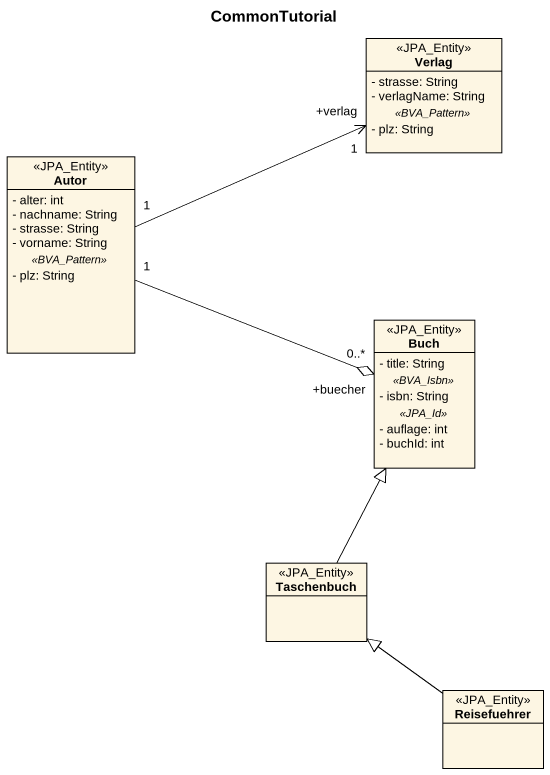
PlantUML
@startuml
title CommonTutorial
hide circle
hide empty members
skinparam classAttributeIconSize 0
class Verlag <<JPA_Entity>> {
  - strasse: String
  - verlagName: String
  .. <<BVA_Pattern>> ..
  - plz: String
}
class Autor <<JPA_Entity>> {
  - alter: int
  - nachname: String
  - strasse: String
  - vorname: String
  .. <<BVA_Pattern>> ..
  - plz: String
}
class Buch <<JPA_Entity>> {
  - title: String
  .. <<BVA_Isbn>> ..
  - isbn: String
  .. <<JPA_Id>> ..
  - auflage: int
  - buchId: int
}
class Taschenbuch <<JPA_Entity>>
class Reisefuehrer <<JPA_Entity>>
Autor "1" -right-> "+verlag\n1" Verlag
Autor "1" -right-o "+buecher\n0..*" Buch
Taschenbuch -up-|> Buch
Reisefuehrer -up-|> Taschenbuch
@enduml
